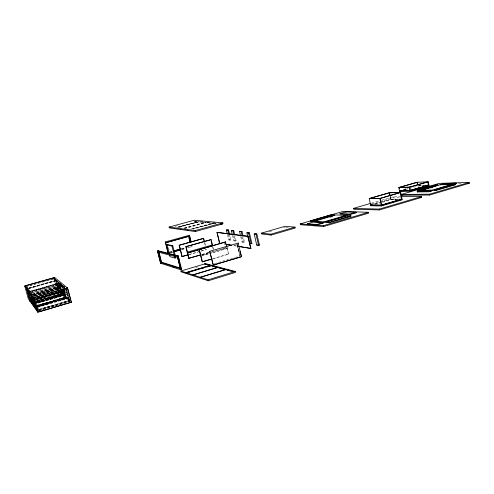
<?xml version="1.0" encoding="UTF-8"?>
<svg xmlns="http://www.w3.org/2000/svg" width="494" height="494" viewBox="0 0 494 494"><rect width="100%" height="100%" fill="white"/><g stroke="black" fill="none" stroke-linecap="round" stroke-linejoin="round"><path stroke-width="0.37" stroke-dasharray="2.47 1.85" d="M214.18 263.648L239.979 256.009L237.219 244.314L235.57 244.715M195.636 267.526L198.539 266.655M38.754 309.472L68.617 300.63M38.174 309.757L69.339 300.525M39.656 309.374L69.382 300.568L65.881 297.369L37.031 305.91M39.687 309.553L69.395 300.747L65.986 297.623M212.327 258.8L228.623 254.138L227.092 247.698M38.409 310.596L68.839 301.568M213.377 258.665L228.623 254.138M39.199 310.473L68.938 301.661M39.261 310.559L69.012 301.729M37.093 305.996L65.399 297.666L63.454 290.54M36.476 306.311L66.826 297.302L64.424 288.508M36.47 306.669L65.912 297.999M37.266 306.508L68.555 297.4L37.334 306.601M36.642 306.904L66.14 298.209L63.788 289.583M38.081 306.731L66.048 298.487L63.775 290.163M38.186 306.873L66.19 298.617L63.479 288.694M37.532 307.459L68.722 298.259M36.822 302.26L62.411 294.782M35.364 302.717L64.85 294.097L35.302 302.637M35.469 302.859L65.078 294.301L35.531 302.946M37.686 302.526L62.54 295.251L60.947 289.441M201.904 254.472L208.493 252.545M240.806 236.805L242.035 242.023L243.678 242.276L244.493 242.035L243.264 236.787M374.662 203.905L380.016 202.417M380.473 202.2L391.05 199.107L397.664 199.119M37.791 302.655L62.67 295.375L59.292 283.019L29.893 291.423M202.194 254.54L208.783 252.613M223.078 248.371L228.395 246.895M375.026 203.991L379.404 202.707M382.325 201.848L391.087 199.286L397.701 199.298M37.766 302.902L65.054 294.967L37.803 302.946M202.015 254.774L208.561 252.86M212.192 251.792L226.734 247.537M202.169 254.811L210.172 252.465M210.901 252.255L226.9 247.568L227.123 248.501L211.123 253.194M37.976 303.168L65.282 295.171M375.125 204.479L379.509 203.195M382.43 202.342L391.186 199.774L395.595 199.786M200.792 256.145L208.789 253.799M209.512 253.583L227.123 248.501M201.669 255.966L210.395 253.403M36.735 305.508L64.918 297.221M36.797 305.595L65.609 297.122M38.421 305.168L65.653 297.16L62.368 294.158L36.735 301.649M38.452 305.341L65.671 297.339L62.479 294.418M36.624 298.722L63.917 290.793L34.994 299.148M36.71 298.765L59.249 292.22L58.669 290.108M189.295 254.435L200.317 251.23M201.052 251.014L206.473 249.581L188.825 254.713M36.081 299.105L63.93 290.972L61.836 289.151M232.433 235.095L233.804 240.899L235.36 241.134L236.157 240.905L234.953 235.805M36.673 299.037L61.577 291.843L36.704 299.074M36.136 299.494L61.787 292.034M34.605 300.142L64.09 291.559L63.312 288.706M269.131 231.859L272.077 231.001M283.834 227.58L285.304 227.154M36.142 299.79L64.177 291.633M36.198 299.858L64.245 291.695L60.787 288.675M34.944 301.21L64.442 292.609M37.211 300.636L64.51 292.67L62.201 290.639M371.692 203.077L379.003 200.947M381.93 200.095L393.638 196.68L400.406 196.655M35.574 301.365L63.8 293.133L64.998 297.302L61.824 294.381M35.642 301.445L64.492 293.028L65.832 297.925M36.476 301.303L67.141 292.454L64.344 290.058M37.272 301.179L62.158 293.967L59.613 291.645M37.328 301.383L62.164 294.134L59.175 291.392L59.323 291.948M36.741 301.803L62.417 294.208M371.859 203.88L393.798 197.47L399.819 197.458M36.834 301.908L63.411 294.214L62.053 289.243M242.035 242.023L244.493 242.035M34.352 295.869L60.787 288.237M33.561 296.258L63.028 287.65M34.858 295.9L58.514 289.095M227.32 234.298L228.673 239.979L230.951 239.985L229.766 234.983M403.407 189.566L407.686 188.331M35.13 296.085L60.855 288.731M403.672 189.56L407.951 188.325M35.241 296.227L48.461 292.411M51.388 291.559L60.941 288.805L59.638 284.044L30.838 292.294M403.777 189.634L408.069 188.393M228.673 239.979L230.951 239.985M405.302 189.677L408.871 188.64M409.588 188.436L418.165 185.954L423.21 185.818M43.139 295.918L46.084 295.06M37.278 297.789L44.565 295.678M47.48 294.832L66.344 289.274L69.66 301.445M37.161 297.938L61.373 291.003L37.223 298.012M233.804 240.899L236.157 240.905M37.322 298.141L61.589 291.188L36.649 298.432M34.932 299.068L63.176 290.861M31.178 293.158L59.898 285.007L31.233 293.232M32.091 294.405L60.04 286.366L57.106 283.846L29.943 291.614M32.264 294.461L62.565 285.742L63.609 289.533M32.363 294.591L63.627 285.575L64.226 287.774M33.876 294.529L62.701 286.23L59.422 283.494L31.499 291.485M33.981 294.659L62.837 286.347L64.374 287.625M33.049 295.122L62.059 286.761L62.516 288.2M33.11 295.202L62.757 286.656L63.127 288.021M34.191 295.146L58.243 288.212M34.259 295.61L60.731 288.027M34.92 295.566L60.212 288.268L59.045 284.217L62.139 286.829M29.801 291.299L59.163 282.908L60.793 289.113M59.317 283.13L60.305 282.846M29.936 291.781L59.292 283.383L56.094 280.357L27.584 288.453M169.516 252.162L172.48 251.31M181.366 248.766L185.065 247.71M169.633 252.187L172.597 251.341M181.483 248.797L185.188 247.735M30.9 292.368L59.119 284.278M170.3 252.743L172.474 252.119M181.891 249.421L186.96 247.963M187.683 247.76L192.154 246.537L187.806 247.784M170.418 252.774L172.591 252.15M181.286 249.655L184.91 248.618M28.961 287.928L55.97 280.259M27.676 288.57L56.217 280.456M57.162 280.265L56.205 280.536L59.021 290.83M29.09 288.391L56.1 280.716L53.661 278.338L64.751 287.557M28.448 288.712L56.217 280.814M25.96 286.656L53.846 278.832L27.466 286.298M54.958 278.455L54.019 278.721L64.955 287.823M54.074 278.77L55.019 278.505L58.212 289.953M191.283 229L213.42 222.868L213.532 223.325L192.87 229.055M191.573 229.037L213.735 222.899L215.921 223.109M193.16 229.093L213.84 223.356L216.032 223.572M184.287 228.037L204.998 222.337M184.558 228.074L206.029 222.158L206.14 222.603L213.532 223.325M184.398 228.487L205.844 222.578L205.739 222.133M184.67 228.524L206.14 222.603M175.148 226.332L178.791 225.338M176.969 227.339L198.502 221.436M177.97 227.166L198.038 221.67M178.223 227.203L198.31 221.695M179.303 227.166L198.607 221.868L194.852 221.503M179.563 227.197L198.884 221.899L205.844 222.578M458.586 183.57L461.649 183.478M418.764 185.318L425.254 185.133M418.387 185.423L423.123 185.361M423.426 185.281L425.587 185.219M397.979 199.243L390.637 199.23L390.198 197.063M286.069 227.221L288.36 227.425M214.476 222.887L215.977 223.029M201.28 221.707L202.768 221.849M207.511 222.3L208.987 222.442M194.364 221.084L195.871 221.226M200.391 221.658L202.651 221.874M207.171 222.312L209.431 222.528M213.198 222.887L216.211 223.177M194.309 221.374L216.088 223.492M224.171 243.894L225.659 244.147M233.829 245.543L237.54 246.173M224.078 243.968L225.604 244.227M233.965 245.66L237.768 246.308M239.979 256.009L237.04 244.283M53.895 278.27L56.773 280.654L53.902 278.289L57.1 289.959M59.638 284.044L62.757 286.656M56.526 284.013L59.447 286.539L61.515 294.097L58.539 291.355M66.505 292.639L63.176 289.756L65.313 297.586L68.709 300.71L66.418 292.565M60.132 288.2L63.263 290.935L62.621 288.811M61.861 290.7L64.492 293.028M57.971 289.293L69.907 300.093M63.88 293.208L60.737 290.404L61.904 294.455M59.805 291.633L69.679 300.63M59.224 291.565L70 301.433M58.805 291.522L70.136 301.939M58.564 291.59L69.876 302.019M61.33 290.231L62.633 294.986M61.441 294.023L57.773 280.771L56.81 281.043L59.447 290.657M57.563 281.734L60.175 291.287M56.094 280.357L59.373 292.337M55.606 278.987L58.582 289.842M54.853 278.252L57.897 289.342M54.661 279.252L57.637 290.114M53.667 278.357L56.872 290.021M66.807 289.916L69.802 300.716M66.289 288.848L69.74 301.513M66.066 289.299L69.166 300.673M64.726 287.625L64.325 286.149L63.3 286.446L64.109 289.398M64.93 288.36L67.542 297.95L66.523 298.252L64.306 290.132M62.707 285.853L63.288 287.983M62.33 288.391L60.96 283.389L59.972 283.673L61.731 290.108M62.522 289.107L64.084 294.825L63.096 295.116L61.923 290.824M60.694 284.266L61.861 288.533M168.559 247.593L169.3 250.544M204.849 242.875L205.572 245.858M204.572 242.826L205.294 245.802M213.735 222.899L213.84 223.356M212.951 247.13L213.593 249.785M212.574 246.741L213.266 249.612M226.956 248.47L228.29 254.07M234.156 236.033L235.36 241.134M233.403 235.595L234.601 240.664M228.808 234.496L230.167 240.214M228.271 234.786L229.451 239.757M242.27 236.274L243.678 242.276M241.622 236.57L242.844 241.782M237.447 244.246L237.793 245.709M238.658 249.365L238.997 250.829M237.268 244.215L239.51 253.712M393.638 196.68L393.798 197.47M390.464 196.223L391.05 199.107M391.087 199.286L391.186 199.774M390.328 196.346L390.915 199.23M60.095 285.853L33.654 293.455L60.095 285.853M64.245 286.847L57.347 281.129L64.251 286.866"/><path stroke-width="0.74" d="M161.501 263.049L160.643 263.296L157.543 251.001L158.407 250.761L178.254 255.935L181.594 269.421L180.668 269.699L160.643 263.296L157.543 251.001L177.315 256.207L178.254 255.935L179.791 263.302M160.643 263.296L160.667 262.419L180.088 268.545L180.668 269.699L177.315 256.207L180.668 269.699M177.315 256.207L177.266 257.183L158.049 252.039L157.543 251.001M178.192 256.911L178.254 255.935M180.921 271.015L185.923 272.645L186.294 273.157L186.189 272.725L208.067 279.839L235.268 271.472L235.49 272.404L208.295 280.783L181.131 271.854L180.921 271.015L205.584 263.66L235.268 271.472M200.126 277.258L225.523 269.52L217.86 267.482L193.086 274.973M200.422 277.356L225.844 269.601L234.168 271.811M192.808 274.88L217.551 267.402L210.333 265.482L186.189 272.725M185.923 272.645L210.043 265.408L210.432 265.908L210.333 265.482M186.763 272.855L205.029 267.365M206.492 266.927L210.148 265.834M187.022 272.935L189.221 272.28M201.657 268.545L203.849 267.884M206.776 267.007L210.432 265.908M213.846 264.895L241.529 256.676L238.133 243.005M238.312 243.036L209.777 251.292L209.851 252.243L213.291 265.154L241.529 256.676M256.75 245.08L259.443 245.11L256.868 234.002L255.04 233.786L254.188 234.033L256.75 245.08L259.443 245.11M300.235 223.912L323.447 225.647L368.45 212.297L368.629 213.161L323.638 226.53L300.414 224.745L300.235 223.912L343.034 211.438L368.45 212.297M353.401 208.412L379.336 209.067L421.475 196.575L421.635 197.415L379.516 209.931L353.574 209.221L353.401 208.412L370.957 203.293M401.326 194.438L429.508 194.191L469.146 182.434L469.3 183.255L429.675 195.025L401.48 195.229L401.326 194.438L439.308 183.367L469.146 182.434M226.919 246.981L225.394 241.924L199.175 249.513L202.176 261.814L211.605 259.017M202.176 261.814L211.92 259.091M238.528 246.438L250.909 248.457L248.087 236.36L216.928 232.365L219.515 243.19L221.04 243.449M71.402 302.204L67.536 288.002L54.655 277.511L24.7 285.97L28.275 298.709L37.797 312.196L71.402 302.204L38.878 311.875M36.303 306.119L35.673 306.305L36.927 308.034M339.983 213.624L350.018 214.026L355.989 212.266L356.094 212.778L350.129 214.538L340.094 214.124L339.983 213.624L345.837 211.914L355.989 212.266M323.656 221.929L345.911 215.378L346.016 215.89L323.768 222.448L314.283 221.825L314.172 221.318L323.656 221.929L323.768 222.448M381.393 205.127L400.622 199.465M421.042 190.758L420.95 190.283L432.478 190.085L451.985 184.336L452.078 184.818L432.571 190.573L419.986 190.628L417.189 191.45L417.282 191.925L428.755 191.765L431.602 190.925L431.503 190.437L428.662 191.277L417.189 191.45M446.693 184.626L441.494 184.768L441.408 184.299L453.288 183.953L456.042 183.144L456.135 183.626L453.381 184.435L451.152 184.497M381.245 205.263L402.073 199.125L400.733 192.475L389.729 192.623L369.24 198.532L370.605 205.09L381.245 205.263L379.861 198.532L369.24 198.532M249.34 243.591L251.915 243.61L249.396 232.81L246.833 232.847L247.834 237.145M307.466 223.776L316.833 224.455L323.045 222.621L323.156 223.146L316.95 224.974L307.583 224.282L307.466 223.776L313.548 221.991L323.045 222.621M370.642 205.269L381.282 205.448L402.11 199.31L402.215 199.811L381.387 205.955L370.747 205.763L370.642 205.269L372.106 204.843M434.492 189.826L453.22 184.305L455.437 184.237L455.53 184.725L436.745 190.276L434.584 190.314L434.492 189.826L436.647 189.782L455.437 184.237M325.972 221.954L347.375 215.65L350.944 215.804L351.049 216.323L329.504 222.701L326.083 222.479L325.972 221.954L329.387 222.177L350.944 215.804M434.584 190.314L436.029 189.887M326.083 222.479L327.559 222.041M334.506 215.415L334.395 214.921L331.122 214.779L310.43 220.806L310.541 221.306L313.671 221.51L335.976 214.939L345.911 215.378M261.579 233.119L270.91 234.187L295.023 227.129L295.227 228.024L271.12 235.088L261.783 233.995L261.579 233.119L285.112 226.283L295.023 227.129M420.95 190.283L440.123 184.676L451.985 184.336M441.408 184.299L444.118 183.509L456.042 183.144M225.727 241.98L187.683 253.027L187.325 252.107L212.42 244.925L211.142 239.609L185.868 246.697L188.733 258.331L201.169 254.688M370.605 205.09L381.677 205.133L380.294 198.409L369.666 198.409M437.937 185.411L437.845 184.941L435.782 185.003L417.479 190.344L417.572 190.82L419.585 190.783L437.202 185.627M188.733 258.331L200.725 254.972M314.283 221.825L315.734 221.398M330.27 217.144L332.45 216.508M430.626 187.955L432.843 187.306M417.282 191.925L419.381 191.314M35.445 305.99L36.074 305.805M204.67 242.134L203.485 238.361L179.149 245.271L181.946 256.565L187.825 254.861M181.946 256.565L188.084 254.923M420.937 187.257L410.347 190.412L409.693 187.146L399.201 187.405L399.455 188.683M422.389 186.837L428.187 185.151M417.418 182.181L398.812 187.516L399.455 190.709L409.952 190.523L428.854 185.028L428.224 181.804L417.041 182.292M409.989 190.696L428.891 185.201L428.977 185.664L410.082 191.166L399.584 191.332L399.492 190.875L409.989 190.696L410.082 191.166M34.913 301.661L34.284 301.84L31.98 298.74L32.592 298.561M32.882 302.452L33.493 302.272M401.48 195.229L402.943 194.797M310.43 220.806L313.567 221.003L334.395 214.921M417.572 190.82L419.036 190.388M425.624 188.461L427.823 187.825M417.479 190.344L419.486 190.307L437.845 184.941M399.455 190.709L399.844 190.598M399.584 191.332L401.011 190.919M187.547 252.996L212.482 245.777L212.42 244.925M34.802 297.4L67.462 287.94L70.778 300.34M24.7 285.97L33.765 297.783L67.536 288.002M216.928 232.365L248.087 236.36M254.188 234.033L256.868 234.002M380.01 198.409L400.023 192.604M174.938 258.059L175.778 257.819L172.77 245.728L167.824 244.641L166.997 244.87L169.955 256.689L174.938 258.059L171.924 245.969L166.997 244.87M379.861 198.532L400.733 192.475M27.411 287.934L26.423 288.212L30.085 301.272L29.899 300.389L30.887 300.105L36.741 308.281M160.661 262.419L161.526 262.172L180.298 268.038M29.208 291.824L28.615 291.997L30.739 294.795L31.35 294.622M246.833 232.847L249.396 232.81M369.938 198.409L389.593 192.74L390.18 195.624M409.415 187.152L427.557 181.922M398.812 187.516L409.304 187.263L428.224 181.804M31.968 296.326L31.357 296.505L33.672 299.58M185.868 246.697L211.142 239.609M240.634 236.058L239.584 231.587L240.393 231.353L242.029 231.544L243.085 236.039M191.172 242.035L189.387 235.255L165.274 241.955L168.127 253.366L168.04 252.582L169.516 252.162M173.962 250.89L180.625 248.982M173.338 251.131L180.742 249.007M239.584 231.587L242.029 231.544M173.919 251.705L180.44 249.834M174.036 251.73L180.557 249.865M399.461 187.399L417.313 182.28L417.813 184.805M171.924 245.969L172.77 245.728M227.154 233.582L226.308 230.031L228.58 229.982L229.593 234.267M179.149 245.271L203.769 238.404M232.26 234.372L231.408 230.747L233.748 230.704L234.78 235.076M158.043 252.039L158.914 251.792M231.408 230.747L233.748 230.704M25.707 285.748L54.711 277.56M226.308 230.031L228.58 229.982M165.274 241.955L165.589 242.789L188.615 236.33L190.202 242.313M189.585 236.058L188.807 236.274L189.708 236.076M165.589 242.789L188.739 236.348M169.115 227.067L195.087 230.587L222.763 222.88L222.992 223.825L222.096 224.078L221.763 223.665L221.874 224.14L195.321 231.55L187.992 230.525L187.881 230.062L187.708 230.488L180.971 229.543L180.86 229.093L180.699 229.506L174.363 228.623L174.252 228.185L174.11 228.586L169.325 227.919L169.115 227.067L194.161 220.238L222.763 222.88M454.641 183.669L456.135 183.626M467.769 183.299L469.3 183.255M426.723 185.262L428.471 185.139L427.841 181.909M454.054 184.768L455.53 184.725M427.538 185.701L428.977 185.664M429.298 190.962L431.602 190.925M389.315 192.74L400.313 192.598L401.363 199.249M401.159 196.655L421.475 196.575M420.135 197.415L421.635 197.415M354.643 212.723L356.094 212.778M321.693 223.041L323.156 223.146M220.41 223.998L221.874 224.14M250.174 243.344L251.915 243.61M189.387 235.255L190.82 241.578M226.4 244.271L230.111 244.907M239.028 246.426L250.909 248.457M226.363 244.357L231.686 245.271M241.121 255.67L239.905 251.255M209.777 251.292L213.291 265.154M199.175 249.513L202.484 261.894M187.325 252.107L186.139 246.753M168.04 252.582L165.7 242.813M204.788 263.901L234.391 271.743M204.59 263.957L210.043 265.408M208.017 265.087L210.987 265.877M212.469 266.272L218.41 267.853M219.898 268.248L225.838 269.829M227.32 270.224L230.29 271.015M172.27 266.464L174.425 267.143M70.969 301.056L71.321 302.13M25.663 285.699L34.858 297.468L38.872 311.875M34.148 298.271L33.456 298.376L34.673 299.975M26.423 288.212L26.806 289.367L33.963 298.759L37.797 312.196L33.765 297.783M31.418 296.721L33.703 299.759M31.468 297.147L33.981 300.5M31.733 298.104L34.259 301.494M30.665 299.395L32.919 302.501M33.073 302.717L35.475 306.033M30.752 299.642L32.944 302.668M33.166 302.976L35.506 306.212M35.735 306.527L37.402 308.83M35.871 307.379L33.166 297.462M31.882 302.118L32.752 303.328M26.806 289.367L29.899 300.389L37.359 310.899M33.005 297.116L33.932 300.432M34.209 301.426L35.735 306.891M30.443 293.368L33.333 303.551M30.739 294.795L33.11 303.248M28.207 290.552L30.912 300.198M28.498 291.905L31.066 300.982M159.093 252.533L161.519 262.172M158.407 250.761L161.137 261.604M179.402 245.327L182.2 256.633M180.143 264.716L180.847 267.557M188.93 236.293L190.394 242.258M189.356 238.509L190.085 241.492M189.159 238.565L189.894 241.541M187.683 253.027L189.004 258.399M205.584 263.66L205.788 264.494M208.067 279.839L208.295 280.783M195.087 230.587L195.321 231.55M203.485 238.361L204.028 240.59M211.191 240.992L212.401 246.018M225.394 241.924L225.727 243.326M217.298 233.032L219.54 242.412M232.946 230.926L233.81 234.576M227.79 230.204L228.642 233.779M241.214 231.779L242.091 235.527M248.556 233.051L251.076 243.857M247.871 236.422L250.693 248.519M256.009 234.249L258.584 245.364M270.91 234.187L271.12 235.088M316.833 224.455L316.95 224.974M313.567 221.003L313.671 221.51M323.447 225.647L323.638 226.53M331.122 214.779L331.227 215.267M329.387 222.177L329.504 222.701M350.018 214.026L350.129 214.538M347.375 215.65L347.48 216.162M345.837 211.914L345.942 212.408M29.899 300.395L30.085 301.272M379.336 209.067L379.516 209.931M381.282 205.448L381.387 205.955M389.463 193.463L389.76 194.902M409.304 187.263L409.952 190.523M419.486 190.307L419.585 190.783M417.164 182.922L417.541 184.812M419.986 190.628L420.079 191.104M435.782 185.003L435.869 185.466M436.647 189.782L436.745 190.276M432.478 190.085L432.571 190.573M429.508 194.191L429.675 195.025M428.662 191.277L428.755 191.765M444.118 183.509L444.205 183.978M440.123 184.676L440.216 185.145M453.288 183.953L453.381 184.435M181.601 269.421L181.014 268.267L181.601 269.421"/></g></svg>
